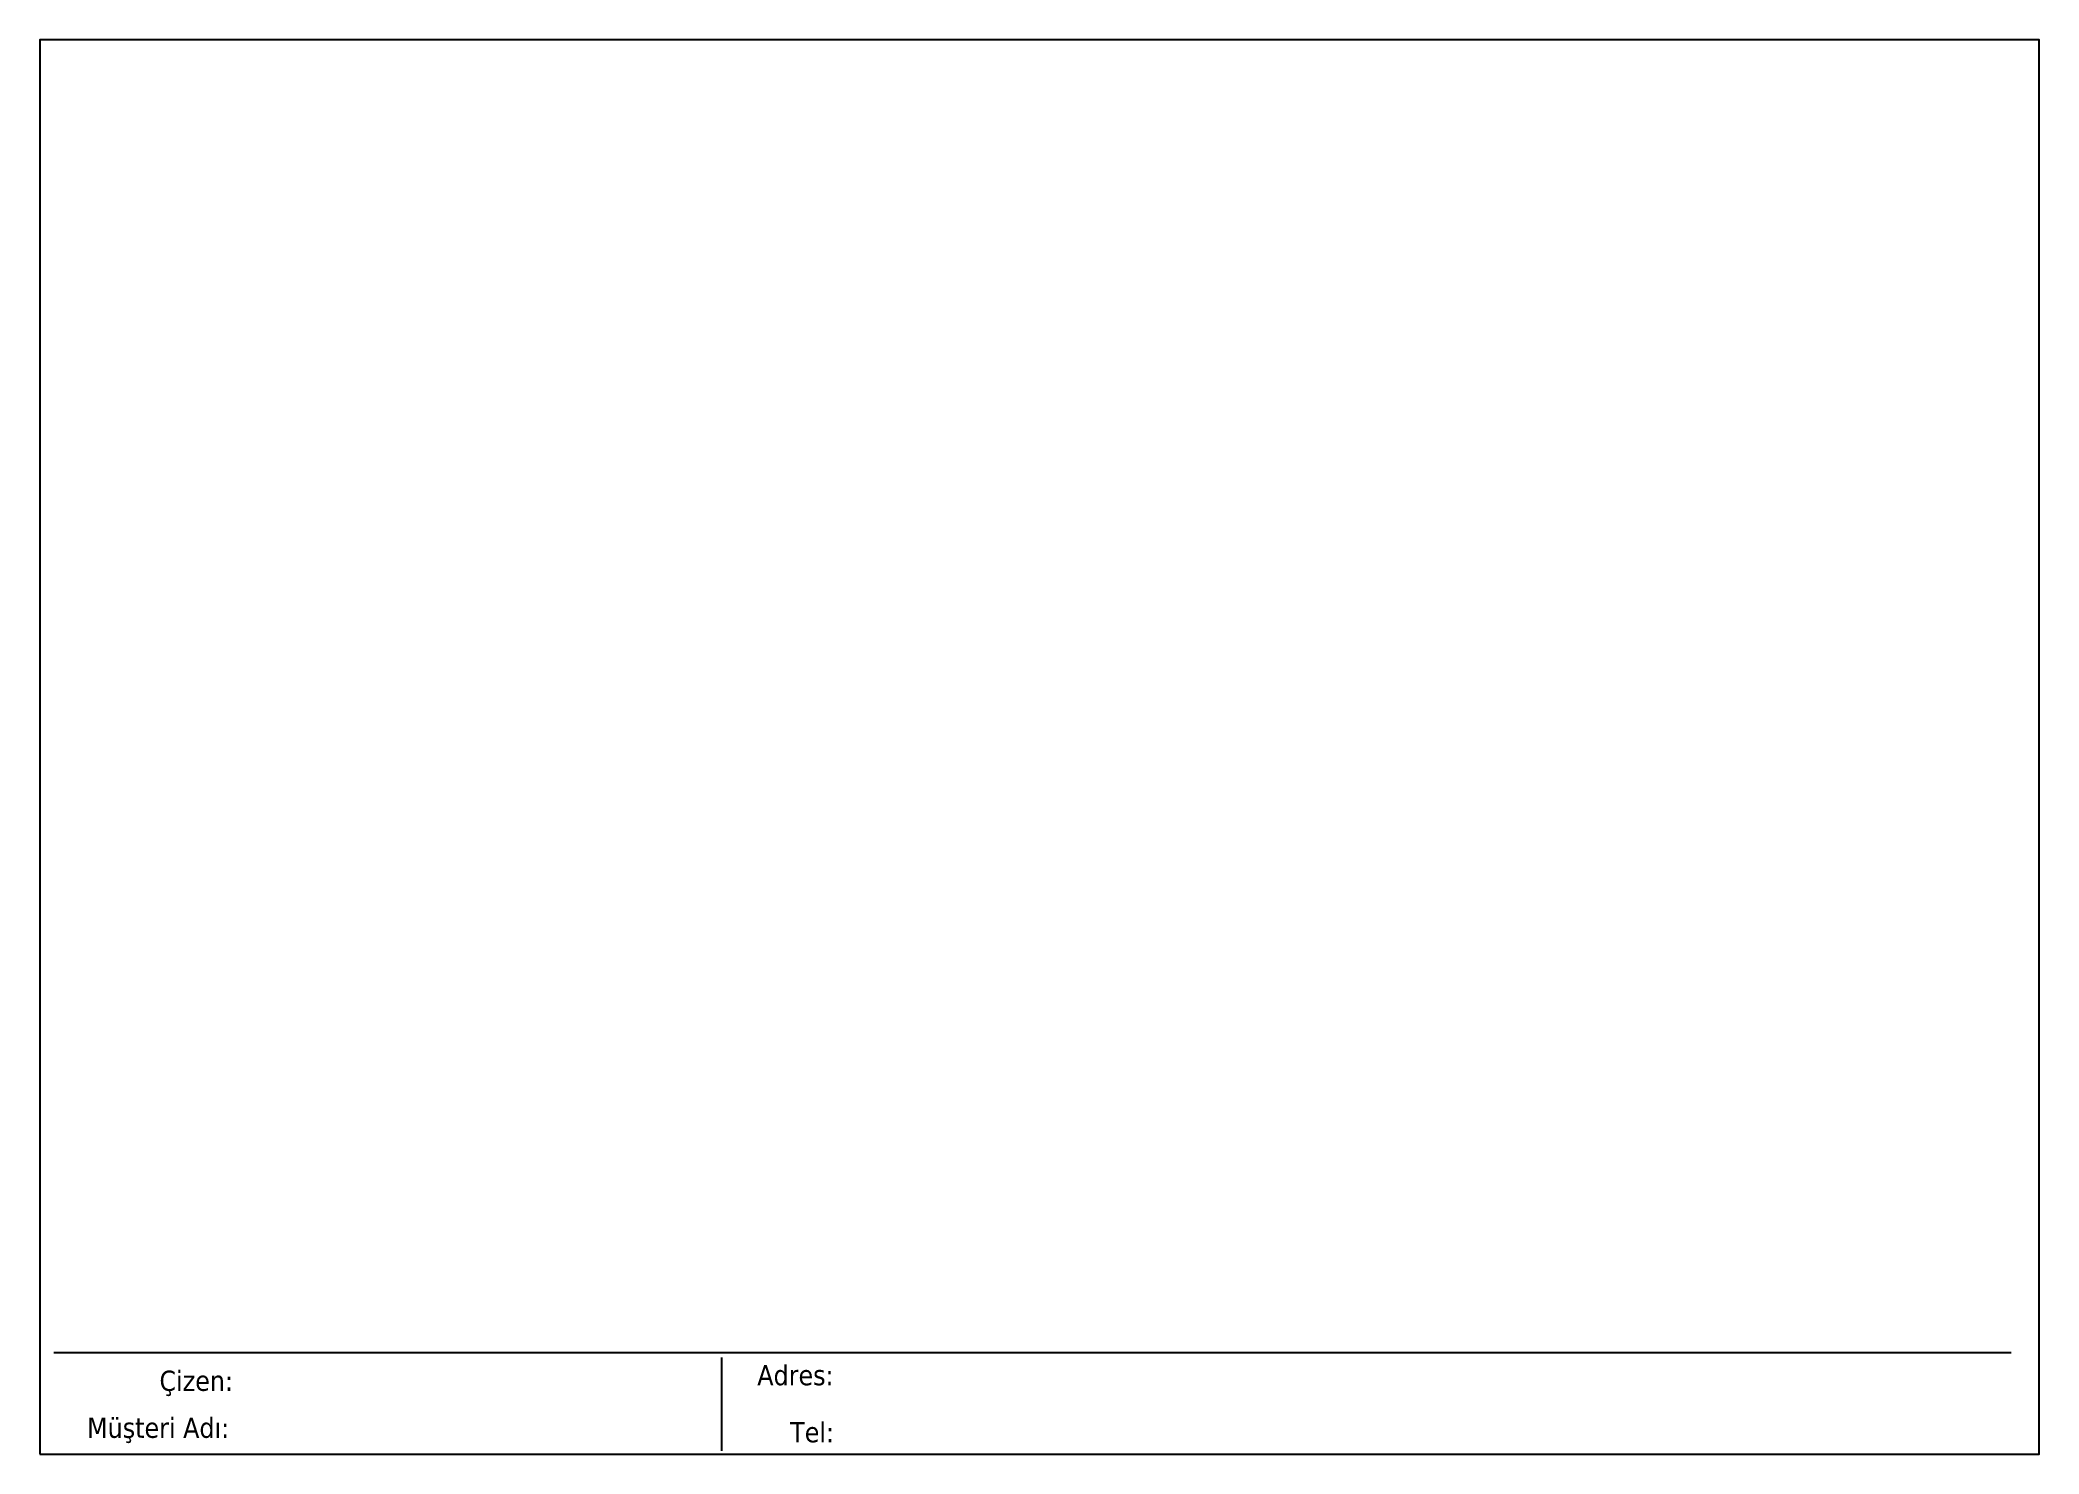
# Paper-space layout 'Layout1' of a CAD drawing. Header units: centimetres, sheet in millimetres. Extents: x 0 to 297, y 0 to 210.
import ezdxf

# ---------------------------------------------------------------- set-up
doc = ezdxf.new("R2010")
doc.units = ezdxf.units.CM
doc.header["$MEASUREMENT"] = 0
doc.styles.get("Standard").update_dxf_attribs({"font": 'tahoma.ttf', "height": 0.5})

psp = doc.layouts.get("Layout1")

# ---------------------------------------------------------------- linework, layer by layer
for p, q in [((2.07, 15.06), (292.85, 15.06)), ((101.23, 14.32), (101.23, 0.46))]:
    psp.add_line(p, q)
psp.add_lwpolyline([(0, 0), (297, 0), (297, 210), (0, 210)], close=True)

# ---------------------------------------------------------------- texts
for s, p in [('Çizen:', (17.75, 9.38)), ('Adres:', (106.57, 10.21)), ('Müşteri Adı:', (7, 2.4)), ('Tel:', (111.46, 1.74))]:
    psp.add_text(s, height=3).set_placement(p)

doc.saveas('drawing.dxf')
